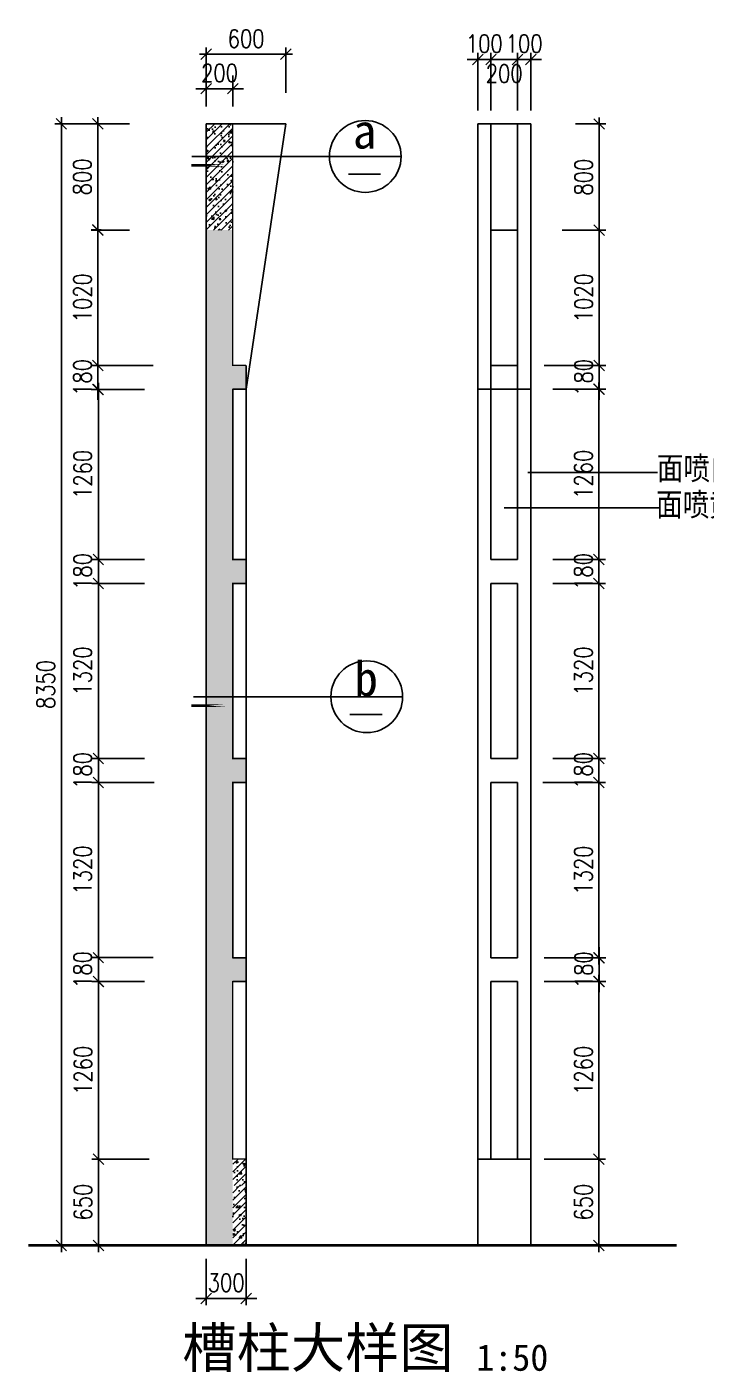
# Model space of a CAD drawing. Extents: x 249174 to 363784, y -3149 to 82603.
# Drawn here: x 323466 to 328588, y 72076 to 82212 of the extents above; entities that cross this region are included whole.
import ezdxf

# ---------------------------------------------------------------- set-up
doc = ezdxf.new("R2010")
doc.units = 0
doc.header["$LTSCALE"] = 1000
doc.header["$MEASUREMENT"] = 0
doc.linetypes.add('DOTE', pattern=[2.42, 2, -0.2, 0.02, -0.2])
doc.layers.get('0').update_dxf_attribs({"linetype": 'CONTINUOUS'})
doc.layers.get('DEFPOINTS').update_dxf_attribs({"color": 6, "linetype": 'CONTINUOUS'})
for name, color, linetype in [('111', 4, 'CONTINUOUS'), ('DIM', 3, 'CONTINUOUS'), ('DOTE', 4, 'DOTE'), ('LAYER7', 8, 'CONTINUOUS'), ('PUB_DIM', 84, 'CONTINUOUS'), ('字样', 2, 'CONTINUOUS')]:
    doc.layers.add(name, color=color, linetype=linetype)
doc.styles.add('DIM_FONT', font='SIMPLEX', dxfattribs={"width": 0.8})
doc.styles.add('HZ', font='txt', dxfattribs={"bigfont": 'hztxt'})
doc.styles.add('HZTXT', font='SIMSUN.TTF')
doc.dimstyles.new('DIMN', dxfattribs={"dimtxt": 300, "dimasz": 1, "dimexe": 250, "dimexo": 300, "dimgap": 150, "dimtad": 1, "dimdec": 0, "dimzin": 0, "dimtxsty": 'DIM_FONT', "dimblk": '_DIMX', "dimblk1": '_DIMX', "dimblk2": '_DIMX', "dimcen": 100, "dimdle": 250, "dimclrd": 3, "dimclre": 3, "dimclrt": 7, "dimazin": 3, "dimtfac": 1, "dimtdec": 0, "dimtix": 1, "dimtmove": 0, "dimatfit": 3, "dimtolj": 1, "dimtzin": 0})
pattern_1 = [(45, (61207.632, 207972.046), (-28.284271, 28.284271), []), (50, (61207.63, 207972.05), (143.452037, -12.550427), [15, -165]), (355, (61207.63, 207972.05), (-27.75027, 150.43843), [12, -132]), (100.4514, (61219.59, 207971), (115.701876, 137.88791), [12.74804, -140.22842]), (46.1842, (61207.63, 208012.05), (213.44821, -33.1038), [22.5, -247.5]), (96.6356, (61225.42, 208009.29), (186.93254, 194.82357), [19.12206, -210.3426]), (351.1842, (61207.63, 208012.05), (186.93239, 194.82372), [18, -198]), (21, (61227.63, 208002.05), (119.38141, -80.52378), [15, -165]), (326, (61227.63, 208002.05), (48.66307, 145.03001), [12, -132]), (71.4514, (61237.58, 207995.34), (168.044526, 64.5061), [12.74804, -140.22842]), (37.5, (61207.63, 207972.046), (2.431971, 66.578771), [0, -130.4, 0, -134, 0, -132.5]), (7.5, (61207.63, 207972.046), (52.613907, 78.882342), [0, -76.4, 0, -127.4, 0, -50.5]), (327.5, (61163.03, 207972.046), (106.764487, -4.510974), [0, -50, 0, -156, 0, -207]), (317.5, (61143.03, 207972.05), (116.637234, 20.020996), [0, -65, 0, -103.6, 0, -147])]
pattern_2 = [(45, (137.606, 185695.49), (-28.2842712, 28.2842712), []), (50, (137.61, 185695.49), (143.452037, -12.550427), [15, -165]), (355, (137.6, 185695.49), (-27.750267, 150.438427), [12, -132]), (100.4514, (149.56, 185694.45), (115.701876, 137.88791), [12.74804, -140.22842]), (46.1842, (137.6, 185735.5), (213.44821, -33.1038), [22.5, -247.5]), (96.6356, (155.4, 185732.73), (186.93254, 194.82357), [19.12206, -210.3426]), (351.1842, (137.6, 185735.5), (186.93239, 194.82372), [18, -198]), (21, (157.61, 185725.49), (119.38141, -80.52378), [15, -165]), (326, (157.6, 185725.49), (48.663066, 145.03001), [12, -132]), (71.4514, (167.55, 185718.78), (168.044526, 64.5061), [12.74804, -140.22842]), (37.5, (137.606, 185695.49), (2.431971, 66.578771), [0, -130.4, 0, -134, 0, -132.5]), (7.5, (137.606, 185695.49), (52.613907, 78.882342), [0, -76.4, 0, -127.4, 0, -50.5]), (327.5, (93.006, 185695.49), (106.764487, -4.510974), [0, -50, 0, -156, 0, -207]), (317.5, (73.01, 185695.49), (116.637234, 20.020996), [0, -65, 0, -103.6, 0, -147])]

# ---------------------------------------------------------------- blocks, each defined once
blk = doc.blocks.new('_OBLIQUE')
at = {"color": 0, "linetype": 'BYBLOCK'}
blk.add_line((-0.5, -0.5), (0.5, 0.5), dxfattribs=at)
blk = doc.blocks.new('*D37')
at = {"color": 3, "linetype": 'BYBLOCK'}
for p, q in [((265758, -126391), (265758, -125955)), ((265958, -126391), (265958, -125955)), ((265708, -126005), (266008, -126005))]:
    blk.add_line(p, q, dxfattribs=at)
at = {"layer": 'DEFPOINTS', "color": 0, "linetype": 'BYBLOCK'}
for p in [(265958, -126005), (265758, -126491), (265958, -126491)]:
    blk.add_point(p, dxfattribs=at)
at = {"color": 3, "linetype": 'BYBLOCK', "xscale": 80, "yscale": 80, "zscale": 80, "rotation": 180}
blk.add_blockref('_OBLIQUE', (265758, -126005), dxfattribs=at)
at = {"color": 3, "linetype": 'BYBLOCK', "xscale": 80, "yscale": 80, "zscale": 80}
blk.add_blockref('_OBLIQUE', (265958, -126005), dxfattribs=at)
at = {"color": 7, "linetype": 'BYBLOCK', "insert": (265858, -126112), "char_height": 135, "attachment_point": 5, "style": 'DIM_FONT'}
blk.add_mtext('\\A1;200', dxfattribs=at)
blk = doc.blocks.new('_DIMX')
blk.add_line((-150, 0), (150, 0))
at = {"const_width": 50}
blk.add_lwpolyline([(-70, -70), (70, 70)], dxfattribs=at)
blk = doc.blocks.new('*D201')
at = {"color": 3, "linetype": 'BYBLOCK'}
for p, q in [((323867, -110547), (323867, -109127)), ((324288, -109177), (323817, -109177)), ((324281, -110497), (323817, -110497))]:
    blk.add_line(p, q, dxfattribs=at)
at = {"layer": 'DEFPOINTS', "color": 0, "linetype": 'BYBLOCK'}
for p in [(323867, -109177), (324388, -109177), (324381, -110497)]:
    blk.add_point(p, dxfattribs=at)
at = {"color": 3, "linetype": 'BYBLOCK', "xscale": 80, "yscale": 80, "zscale": 80}
for p, rotation in [((323867, -109177), 90), ((323867, -110497), 270)]:
    blk.add_blockref('_OBLIQUE', p, dxfattribs=dict(at, rotation=rotation))
at = {"color": 7, "linetype": 'BYBLOCK', "insert": (323749, -109837), "char_height": 135, "attachment_point": 5, "rotation": 90, "style": 'DIM_FONT'}
blk.add_mtext('\\A1;1320', dxfattribs=at)
blk = doc.blocks.new('*D195')
at = {"color": 3, "linetype": 'BYBLOCK'}
for p, q in [((323588, -104164), (323588, -112715)), ((324101, -104214), (323538, -104214)), ((323605, -112665), (323538, -112665))]:
    blk.add_line(p, q, dxfattribs=at)
at = {"layer": 'DEFPOINTS', "color": 0, "linetype": 'BYBLOCK'}
for p in [(324201, -104214), (323588, -112665), (323705, -112665)]:
    blk.add_point(p, dxfattribs=at)
at = {"color": 3, "linetype": 'BYBLOCK', "xscale": 80, "yscale": 80, "zscale": 80}
for p, rotation in [((323588, -104214), 90), ((323588, -112665), 270)]:
    blk.add_blockref('_OBLIQUE', p, dxfattribs=dict(at, rotation=rotation))
at = {"color": 7, "linetype": 'BYBLOCK', "insert": (323471, -108439), "char_height": 135, "attachment_point": 5, "rotation": 90, "style": 'DIM_FONT'}
blk.add_mtext('\\A1;8350', dxfattribs=at)
blk = doc.blocks.new('*D204')
at = {"color": 3, "linetype": 'BYBLOCK'}
for p, q in [((323867, -108997), (323867, -108917)), ((324214, -108997), (323817, -108997)), ((323867, -108997), (323867, -109177)), ((324214, -109177), (323817, -109177)), ((323867, -109177), (323867, -109257))]:
    blk.add_line(p, q, dxfattribs=at)
at = {"layer": 'DEFPOINTS', "color": 0, "linetype": 'BYBLOCK'}
for p in [(324314, -108997), (323867, -109177), (324314, -109177)]:
    blk.add_point(p, dxfattribs=at)
at = {"color": 3, "linetype": 'BYBLOCK', "xscale": 80, "yscale": 80, "zscale": 80}
for p, rotation in [((323867, -108997), 270), ((323867, -109177), 90)]:
    blk.add_blockref('_OBLIQUE', p, dxfattribs=dict(at, rotation=rotation))
at = {"color": 7, "linetype": 'BYBLOCK', "insert": (323749, -109087), "char_height": 135, "attachment_point": 5, "rotation": 90, "style": 'DIM_FONT'}
blk.add_mtext('\\A1;180', dxfattribs=at)
blk = doc.blocks.new('*D38')
at = {"color": 3, "linetype": 'BYBLOCK'}
for p, q in [((323869, -112715), (323869, -111965)), ((324250, -112015), (323819, -112015)), ((324250, -112665), (323819, -112665))]:
    blk.add_line(p, q, dxfattribs=at)
at = {"layer": 'DEFPOINTS', "color": 0, "linetype": 'BYBLOCK'}
for p in [(323869, -112015), (324350, -112015), (324350, -112665)]:
    blk.add_point(p, dxfattribs=at)
at = {"color": 3, "linetype": 'BYBLOCK', "xscale": 80, "yscale": 80, "zscale": 80}
for p, rotation in [((323869, -112015), 90), ((323869, -112665), 270)]:
    blk.add_blockref('_OBLIQUE', p, dxfattribs=dict(at, rotation=rotation))
at = {"color": 7, "linetype": 'BYBLOCK', "insert": (323751, -112340), "char_height": 135, "attachment_point": 5, "rotation": 90, "style": 'DIM_FONT'}
blk.add_mtext('\\A1;650', dxfattribs=at)
blk = doc.blocks.new('*D34')
at = {"color": 3, "linetype": 'BYBLOCK'}
for p, q in [((263611, -135042), (263611, -135391)), ((263911, -135042), (263911, -135391)), ((263611, -135341), (263531, -135341)), ((263911, -135341), (263611, -135341)), ((263911, -135341), (263991, -135341))]:
    blk.add_line(p, q, dxfattribs=at)
at = {"layer": 'DEFPOINTS', "color": 0, "linetype": 'BYBLOCK'}
for p in [(263611, -134942), (263911, -134942), (263611, -135341)]:
    blk.add_point(p, dxfattribs=at)
at = {"color": 3, "linetype": 'BYBLOCK', "xscale": 80, "yscale": 80, "zscale": 80}
blk.add_blockref('_OBLIQUE', (263611, -135341), dxfattribs=at)
at = {"color": 3, "linetype": 'BYBLOCK', "xscale": 80, "yscale": 80, "zscale": 80, "rotation": 180}
blk.add_blockref('_OBLIQUE', (263911, -135341), dxfattribs=at)
at = {"color": 7, "linetype": 'BYBLOCK', "insert": (263761, -135223), "char_height": 135, "attachment_point": 5, "style": 'DIM_FONT'}
blk.add_mtext('\\A1;300', dxfattribs=at)
blk = doc.blocks.new('*D205')
at = {"color": 3, "linetype": 'BYBLOCK'}
for p, q in [((324214, -110677), (323819, -110677)), ((323869, -112065), (323869, -110627)), ((324250, -112015), (323819, -112015))]:
    blk.add_line(p, q, dxfattribs=at)
at = {"layer": 'DEFPOINTS', "color": 0, "linetype": 'BYBLOCK'}
for p in [(323869, -110677), (324314, -110677), (324350, -112015)]:
    blk.add_point(p, dxfattribs=at)
at = {"color": 3, "linetype": 'BYBLOCK', "xscale": 80, "yscale": 80, "zscale": 80}
for p, rotation in [((323869, -110677), 90), ((323869, -112015), 270)]:
    blk.add_blockref('_OBLIQUE', p, dxfattribs=dict(at, rotation=rotation))
at = {"color": 7, "linetype": 'BYBLOCK', "insert": (323751, -111346), "char_height": 135, "attachment_point": 5, "rotation": 90, "style": 'DIM_FONT'}
blk.add_mtext('\\A1;1260', dxfattribs=at)
blk = doc.blocks.new('*D196')
at = {"color": 3, "linetype": 'BYBLOCK'}
for p, q in [((323863, -104164), (323863, -105064)), ((324101, -104214), (323813, -104214)), ((323887, -105014), (323813, -105014))]:
    blk.add_line(p, q, dxfattribs=at)
at = {"layer": 'DEFPOINTS', "color": 0, "linetype": 'BYBLOCK'}
for p in [(324201, -104214), (323863, -105014), (323987, -105014)]:
    blk.add_point(p, dxfattribs=at)
at = {"color": 3, "linetype": 'BYBLOCK', "xscale": 80, "yscale": 80, "zscale": 80}
for p, rotation in [((323863, -104214), 90), ((323863, -105014), 270)]:
    blk.add_blockref('_OBLIQUE', p, dxfattribs=dict(at, rotation=rotation))
at = {"color": 7, "linetype": 'BYBLOCK', "insert": (323746, -104614), "char_height": 135, "attachment_point": 5, "rotation": 90, "style": 'DIM_FONT'}
blk.add_mtext('\\A1;800', dxfattribs=at)
blk = doc.blocks.new('*D203')
at = {"color": 3, "linetype": 'BYBLOCK'}
for p, q in [((323867, -108997), (323867, -108917)), ((324214, -108997), (323817, -108997)), ((323867, -108997), (323867, -109177)), ((324214, -109177), (323817, -109177)), ((323867, -109177), (323867, -109257))]:
    blk.add_line(p, q, dxfattribs=at)
at = {"layer": 'DEFPOINTS', "color": 0, "linetype": 'BYBLOCK'}
for p in [(324314, -108997), (323867, -109177), (324314, -109177)]:
    blk.add_point(p, dxfattribs=at)
at = {"color": 3, "linetype": 'BYBLOCK', "xscale": 80, "yscale": 80, "zscale": 80}
for p, rotation in [((323867, -108997), 270), ((323867, -109177), 90)]:
    blk.add_blockref('_OBLIQUE', p, dxfattribs=dict(at, rotation=rotation))
at = {"color": 7, "linetype": 'BYBLOCK', "insert": (323749, -109087), "char_height": 135, "attachment_point": 5, "rotation": 90, "style": 'DIM_FONT'}
blk.add_mtext('\\A1;180', dxfattribs=at)
blk = doc.blocks.new('*D202')
at = {"color": 3, "linetype": 'BYBLOCK'}
for p, q in [((323867, -109047), (323867, -107627)), ((324214, -107677), (323817, -107677)), ((324214, -108997), (323817, -108997))]:
    blk.add_line(p, q, dxfattribs=at)
at = {"layer": 'DEFPOINTS', "color": 0, "linetype": 'BYBLOCK'}
for p in [(323867, -107677), (324314, -107677), (324314, -108997)]:
    blk.add_point(p, dxfattribs=at)
at = {"color": 3, "linetype": 'BYBLOCK', "xscale": 80, "yscale": 80, "zscale": 80}
for p, rotation in [((323867, -107677), 90), ((323867, -108997), 270)]:
    blk.add_blockref('_OBLIQUE', p, dxfattribs=dict(at, rotation=rotation))
at = {"color": 7, "linetype": 'BYBLOCK', "insert": (323749, -108337), "char_height": 135, "attachment_point": 5, "rotation": 90, "style": 'DIM_FONT'}
blk.add_mtext('\\A1;1320', dxfattribs=at)
blk = doc.blocks.new('*D200')
at = {"color": 3, "linetype": 'BYBLOCK'}
for p, q in [((323867, -107497), (323867, -107417)), ((324214, -107497), (323817, -107497)), ((323867, -107497), (323867, -107677)), ((324214, -107677), (323817, -107677)), ((323867, -107677), (323867, -107757))]:
    blk.add_line(p, q, dxfattribs=at)
at = {"layer": 'DEFPOINTS', "color": 0, "linetype": 'BYBLOCK'}
for p in [(324314, -107497), (323867, -107677), (324314, -107677)]:
    blk.add_point(p, dxfattribs=at)
at = {"color": 3, "linetype": 'BYBLOCK', "xscale": 80, "yscale": 80, "zscale": 80}
for p, rotation in [((323867, -107497), 270), ((323867, -107677), 90)]:
    blk.add_blockref('_OBLIQUE', p, dxfattribs=dict(at, rotation=rotation))
at = {"color": 7, "linetype": 'BYBLOCK', "insert": (323749, -107587), "char_height": 135, "attachment_point": 5, "rotation": 90, "style": 'DIM_FONT'}
blk.add_mtext('\\A1;180', dxfattribs=at)
blk = doc.blocks.new('*D199')
at = {"color": 3, "linetype": 'BYBLOCK'}
for p, q in [((324214, -106215), (323817, -106215)), ((323867, -106165), (323867, -107547)), ((324214, -107497), (323817, -107497))]:
    blk.add_line(p, q, dxfattribs=at)
at = {"layer": 'DEFPOINTS', "color": 0, "linetype": 'BYBLOCK'}
for p in [(324314, -106215), (323867, -107497), (324314, -107497)]:
    blk.add_point(p, dxfattribs=at)
at = {"color": 3, "linetype": 'BYBLOCK', "xscale": 80, "yscale": 80, "zscale": 80}
for p, rotation in [((323867, -106215), 90), ((323867, -107497), 270)]:
    blk.add_blockref('_OBLIQUE', p, dxfattribs=dict(at, rotation=rotation))
at = {"color": 7, "linetype": 'BYBLOCK', "insert": (323749, -106856), "char_height": 135, "attachment_point": 5, "rotation": 90, "style": 'DIM_FONT'}
blk.add_mtext('\\A1;1260', dxfattribs=at)
blk = doc.blocks.new('*D198')
at = {"color": 3, "linetype": 'BYBLOCK'}
for p, q in [((323864, -106035), (323864, -105955)), ((324214, -106035), (323814, -106035)), ((323864, -106035), (323864, -106215)), ((324214, -106215), (323814, -106215)), ((323864, -106215), (323864, -106295))]:
    blk.add_line(p, q, dxfattribs=at)
at = {"layer": 'DEFPOINTS', "color": 0, "linetype": 'BYBLOCK'}
for p in [(324314, -106035), (323864, -106215), (324314, -106215)]:
    blk.add_point(p, dxfattribs=at)
at = {"color": 3, "linetype": 'BYBLOCK', "xscale": 80, "yscale": 80, "zscale": 80}
for p, rotation in [((323864, -106035), 270), ((323864, -106215), 90)]:
    blk.add_blockref('_OBLIQUE', p, dxfattribs=dict(at, rotation=rotation))
at = {"color": 7, "linetype": 'BYBLOCK', "insert": (323747, -106125), "char_height": 135, "attachment_point": 5, "rotation": 90, "style": 'DIM_FONT'}
blk.add_mtext('\\A1;180', dxfattribs=at)
blk = doc.blocks.new('*D197')
at = {"color": 3, "linetype": 'BYBLOCK'}
for p, q in [((323864, -104965), (323864, -106085)), ((324101, -105015), (323814, -105015)), ((324281, -106035), (323814, -106035))]:
    blk.add_line(p, q, dxfattribs=at)
at = {"layer": 'DEFPOINTS', "color": 0, "linetype": 'BYBLOCK'}
for p in [(324201, -105015), (323864, -106035), (324381, -106035)]:
    blk.add_point(p, dxfattribs=at)
at = {"color": 3, "linetype": 'BYBLOCK', "xscale": 80, "yscale": 80, "zscale": 80}
for p, rotation in [((323864, -105015), 90), ((323864, -106035), 270)]:
    blk.add_blockref('_OBLIQUE', p, dxfattribs=dict(at, rotation=rotation))
at = {"color": 7, "linetype": 'BYBLOCK', "insert": (323747, -105525), "char_height": 135, "attachment_point": 5, "rotation": 90, "style": 'DIM_FONT'}
blk.add_mtext('\\A1;1020', dxfattribs=at)
blk = doc.blocks.new('*D33')
at = {"color": 3, "linetype": 'BYBLOCK'}
for p, q in [((263611, -126391), (263611, -126050)), ((264211, -126391), (264211, -126050)), ((263561, -126100), (264261, -126100))]:
    blk.add_line(p, q, dxfattribs=at)
at = {"layer": 'DEFPOINTS', "color": 0, "linetype": 'BYBLOCK'}
for p in [(264211, -126100), (263611, -126491), (264211, -126491)]:
    blk.add_point(p, dxfattribs=at)
at = {"color": 3, "linetype": 'BYBLOCK', "xscale": 80, "yscale": 80, "zscale": 80, "rotation": 180}
blk.add_blockref('_OBLIQUE', (263611, -126100), dxfattribs=at)
at = {"color": 3, "linetype": 'BYBLOCK', "xscale": 80, "yscale": 80, "zscale": 80}
blk.add_blockref('_OBLIQUE', (264211, -126100), dxfattribs=at)
at = {"color": 7, "linetype": 'BYBLOCK', "insert": (263911, -125983), "char_height": 135, "attachment_point": 5, "style": 'DIM_FONT'}
blk.add_mtext('\\A1;600', dxfattribs=at)
blk = doc.blocks.new('*D35')
at = {"color": 3, "linetype": 'BYBLOCK'}
for p, q in [((265658, -126391), (265658, -125955)), ((265758, -126391), (265758, -125955)), ((265658, -126005), (265578, -126005)), ((265658, -126005), (265758, -126005)), ((265758, -126005), (265838, -126005))]:
    blk.add_line(p, q, dxfattribs=at)
at = {"layer": 'DEFPOINTS', "color": 0, "linetype": 'BYBLOCK'}
for p in [(265758, -126005), (265658, -126491), (265758, -126491)]:
    blk.add_point(p, dxfattribs=at)
at = {"color": 3, "linetype": 'BYBLOCK', "xscale": 80, "yscale": 80, "zscale": 80}
blk.add_blockref('_OBLIQUE', (265658, -126005), dxfattribs=at)
at = {"color": 3, "linetype": 'BYBLOCK', "xscale": 80, "yscale": 80, "zscale": 80, "rotation": 180}
blk.add_blockref('_OBLIQUE', (265758, -126005), dxfattribs=at)
at = {"color": 7, "linetype": 'BYBLOCK', "insert": (265708, -125887), "char_height": 135, "attachment_point": 5, "style": 'DIM_FONT'}
blk.add_mtext('\\A1;100', dxfattribs=at)
blk = doc.blocks.new('*D40')
at = {"color": 3, "linetype": 'BYBLOCK'}
for p, q in [((263611, -127191), (263611, -126956)), ((263811, -127191), (263811, -126956)), ((263611, -127056), (263531, -127056)), ((263611, -127056), (263811, -127056)), ((263811, -127056), (263891, -127056))]:
    blk.add_line(p, q, dxfattribs=at)
at = {"layer": 'DEFPOINTS', "color": 0, "linetype": 'BYBLOCK'}
for p in [(263811, -127056), (263611, -127291), (263811, -127291)]:
    blk.add_point(p, dxfattribs=at)
at = {"color": 3, "linetype": 'BYBLOCK', "xscale": 80, "yscale": 80, "zscale": 80}
blk.add_blockref('_OBLIQUE', (263611, -127056), dxfattribs=at)
at = {"color": 3, "linetype": 'BYBLOCK', "xscale": 80, "yscale": 80, "zscale": 80, "rotation": 180}
blk.add_blockref('_OBLIQUE', (263811, -127056), dxfattribs=at)
at = {"color": 7, "linetype": 'BYBLOCK', "insert": (263711, -126938), "char_height": 135, "attachment_point": 5, "style": 'DIM_FONT'}
blk.add_mtext('\\A1;200', dxfattribs=at)
blk = doc.blocks.new('*D48')
at = {"color": 3, "linetype": 'BYBLOCK'}
for p, q in [((266150, -131454), (266622, -131454)), ((266572, -132824), (266572, -131404)), ((266158, -132774), (266622, -132774))]:
    blk.add_line(p, q, dxfattribs=at)
at = {"layer": 'DEFPOINTS', "color": 0, "linetype": 'BYBLOCK'}
for p in [(266050, -131454), (266572, -131454), (266058, -132774)]:
    blk.add_point(p, dxfattribs=at)
at = {"color": 3, "linetype": 'BYBLOCK', "xscale": 80, "yscale": 80, "zscale": 80}
for p, rotation in [((266572, -131454), 90), ((266572, -132774), 270)]:
    blk.add_blockref('_OBLIQUE', p, dxfattribs=dict(at, rotation=rotation))
at = {"color": 7, "linetype": 'BYBLOCK', "insert": (266455, -132114), "char_height": 135, "attachment_point": 5, "rotation": 90, "style": 'DIM_FONT'}
blk.add_mtext('\\A1;1320', dxfattribs=at)
blk = doc.blocks.new('*D47')
at = {"color": 3, "linetype": 'BYBLOCK'}
for p, q in [((266158, -132774), (266624, -132774)), ((266574, -132774), (266574, -132694)), ((266574, -132954), (266574, -132774)), ((266158, -132954), (266624, -132954)), ((266574, -132954), (266574, -133034))]:
    blk.add_line(p, q, dxfattribs=at)
at = {"layer": 'DEFPOINTS', "color": 0, "linetype": 'BYBLOCK'}
for p in [(266058, -132774), (266574, -132774), (266058, -132954)]:
    blk.add_point(p, dxfattribs=at)
at = {"color": 3, "linetype": 'BYBLOCK', "xscale": 80, "yscale": 80, "zscale": 80}
for p, rotation in [((266574, -132774), 270), ((266574, -132954), 90)]:
    blk.add_blockref('_OBLIQUE', p, dxfattribs=dict(at, rotation=rotation))
at = {"color": 7, "linetype": 'BYBLOCK', "insert": (266457, -132864), "char_height": 135, "attachment_point": 5, "rotation": 90, "style": 'DIM_FONT'}
blk.add_mtext('\\A1;180', dxfattribs=at)
blk = doc.blocks.new('*D45')
at = {"color": 3, "linetype": 'BYBLOCK'}
for p, q in [((327642, -112715), (327642, -111965)), ((327228, -112015), (327692, -112015)), ((327228, -112665), (327692, -112665))]:
    blk.add_line(p, q, dxfattribs=at)
at = {"layer": 'DEFPOINTS', "color": 0, "linetype": 'BYBLOCK'}
for p in [(327128, -112015), (327642, -112015), (327128, -112665)]:
    blk.add_point(p, dxfattribs=at)
at = {"color": 3, "linetype": 'BYBLOCK', "xscale": 80, "yscale": 80, "zscale": 80}
for p, rotation in [((327642, -112015), 90), ((327642, -112665), 270)]:
    blk.add_blockref('_OBLIQUE', p, dxfattribs=dict(at, rotation=rotation))
at = {"color": 7, "linetype": 'BYBLOCK', "insert": (327525, -112340), "char_height": 135, "attachment_point": 5, "rotation": 90, "style": 'DIM_FONT'}
blk.add_mtext('\\A1;650', dxfattribs=at)
blk = doc.blocks.new('*D46')
at = {"color": 3, "linetype": 'BYBLOCK'}
for p, q in [((327228, -110677), (327692, -110677)), ((327642, -112065), (327642, -110627)), ((327228, -112015), (327692, -112015))]:
    blk.add_line(p, q, dxfattribs=at)
at = {"layer": 'DEFPOINTS', "color": 0, "linetype": 'BYBLOCK'}
for p in [(327128, -110677), (327642, -110677), (327128, -112015)]:
    blk.add_point(p, dxfattribs=at)
at = {"color": 3, "linetype": 'BYBLOCK', "xscale": 80, "yscale": 80, "zscale": 80}
for p, rotation in [((327642, -110677), 90), ((327642, -112015), 270)]:
    blk.add_blockref('_OBLIQUE', p, dxfattribs=dict(at, rotation=rotation))
at = {"color": 7, "linetype": 'BYBLOCK', "insert": (327525, -111346), "char_height": 135, "attachment_point": 5, "rotation": 90, "style": 'DIM_FONT'}
blk.add_mtext('\\A1;1260', dxfattribs=at)
blk = doc.blocks.new('*D36')
at = {"color": 3, "linetype": 'BYBLOCK'}
for p, q in [((265958, -126391), (265958, -125955)), ((266058, -126391), (266058, -125955)), ((265958, -126005), (265878, -126005)), ((265958, -126005), (266058, -126005)), ((266058, -126005), (266138, -126005))]:
    blk.add_line(p, q, dxfattribs=at)
at = {"layer": 'DEFPOINTS', "color": 0, "linetype": 'BYBLOCK'}
for p in [(266058, -126005), (265958, -126491), (266058, -126491)]:
    blk.add_point(p, dxfattribs=at)
at = {"color": 3, "linetype": 'BYBLOCK', "xscale": 80, "yscale": 80, "zscale": 80}
blk.add_blockref('_OBLIQUE', (265958, -126005), dxfattribs=at)
at = {"color": 3, "linetype": 'BYBLOCK', "xscale": 80, "yscale": 80, "zscale": 80, "rotation": 180}
blk.add_blockref('_OBLIQUE', (266058, -126005), dxfattribs=at)
at = {"color": 7, "linetype": 'BYBLOCK', "insert": (266008, -125887), "char_height": 135, "attachment_point": 5, "style": 'DIM_FONT'}
blk.add_mtext('\\A1;100', dxfattribs=at)
blk = doc.blocks.new('*D42')
at = {"color": 3, "linetype": 'BYBLOCK'}
for p, q in [((266224, -128311), (266625, -128311)), ((266575, -128311), (266575, -128231)), ((266575, -128311), (266575, -128491)), ((266224, -128491), (266625, -128491)), ((266575, -128491), (266575, -128571))]:
    blk.add_line(p, q, dxfattribs=at)
at = {"layer": 'DEFPOINTS', "color": 0, "linetype": 'BYBLOCK'}
for p in [(266124, -128311), (266124, -128491), (266575, -128491)]:
    blk.add_point(p, dxfattribs=at)
at = {"color": 3, "linetype": 'BYBLOCK', "xscale": 80, "yscale": 80, "zscale": 80}
for p, rotation in [((266575, -128311), 270), ((266575, -128491), 90)]:
    blk.add_blockref('_OBLIQUE', p, dxfattribs=dict(at, rotation=rotation))
at = {"color": 7, "linetype": 'BYBLOCK', "insert": (266457, -128401), "char_height": 135, "attachment_point": 5, "rotation": 90, "style": 'DIM_FONT'}
blk.add_mtext('\\A1;180', dxfattribs=at)
blk = doc.blocks.new('*D43')
at = {"color": 3, "linetype": 'BYBLOCK'}
for p, q in [((266224, -128491), (266622, -128491)), ((266572, -128441), (266572, -129824)), ((266224, -129774), (266622, -129774))]:
    blk.add_line(p, q, dxfattribs=at)
at = {"layer": 'DEFPOINTS', "color": 0, "linetype": 'BYBLOCK'}
for p in [(266124, -128491), (266124, -129774), (266572, -129774)]:
    blk.add_point(p, dxfattribs=at)
at = {"color": 3, "linetype": 'BYBLOCK', "xscale": 80, "yscale": 80, "zscale": 80}
for p, rotation in [((266572, -128491), 90), ((266572, -129774), 270)]:
    blk.add_blockref('_OBLIQUE', p, dxfattribs=dict(at, rotation=rotation))
at = {"color": 7, "linetype": 'BYBLOCK', "insert": (266455, -129132), "char_height": 135, "attachment_point": 5, "rotation": 90, "style": 'DIM_FONT'}
blk.add_mtext('\\A1;1260', dxfattribs=at)
blk = doc.blocks.new('*D44')
at = {"color": 3, "linetype": 'BYBLOCK'}
for p, q in [((266572, -129774), (266572, -129694)), ((266224, -129774), (266622, -129774)), ((266572, -129774), (266572, -129954)), ((266224, -129954), (266622, -129954)), ((266572, -129954), (266572, -130034))]:
    blk.add_line(p, q, dxfattribs=at)
at = {"layer": 'DEFPOINTS', "color": 0, "linetype": 'BYBLOCK'}
for p in [(266124, -129774), (266124, -129954), (266572, -129954)]:
    blk.add_point(p, dxfattribs=at)
at = {"color": 3, "linetype": 'BYBLOCK', "xscale": 80, "yscale": 80, "zscale": 80}
for p, rotation in [((266572, -129774), 270), ((266572, -129954), 90)]:
    blk.add_blockref('_OBLIQUE', p, dxfattribs=dict(at, rotation=rotation))
at = {"color": 7, "linetype": 'BYBLOCK', "insert": (266455, -129864), "char_height": 135, "attachment_point": 5, "rotation": 90, "style": 'DIM_FONT'}
blk.add_mtext('\\A1;180', dxfattribs=at)
blk = doc.blocks.new('*D49')
at = {"color": 3, "linetype": 'BYBLOCK'}
for p, q in [((266572, -131324), (266572, -129904)), ((266224, -129954), (266622, -129954)), ((266224, -131274), (266622, -131274))]:
    blk.add_line(p, q, dxfattribs=at)
at = {"layer": 'DEFPOINTS', "color": 0, "linetype": 'BYBLOCK'}
for p in [(266124, -129954), (266572, -129954), (266124, -131274)]:
    blk.add_point(p, dxfattribs=at)
at = {"color": 3, "linetype": 'BYBLOCK', "xscale": 80, "yscale": 80, "zscale": 80}
for p, rotation in [((266572, -129954), 90), ((266572, -131274), 270)]:
    blk.add_blockref('_OBLIQUE', p, dxfattribs=dict(at, rotation=rotation))
at = {"color": 7, "linetype": 'BYBLOCK', "insert": (266455, -130614), "char_height": 135, "attachment_point": 5, "rotation": 90, "style": 'DIM_FONT'}
blk.add_mtext('\\A1;1320', dxfattribs=at)
blk = doc.blocks.new('*D50')
at = {"color": 3, "linetype": 'BYBLOCK'}
for p, q in [((266572, -131274), (266572, -131194)), ((266224, -131274), (266622, -131274)), ((266572, -131274), (266572, -131454)), ((266224, -131454), (266622, -131454)), ((266572, -131454), (266572, -131534))]:
    blk.add_line(p, q, dxfattribs=at)
at = {"layer": 'DEFPOINTS', "color": 0, "linetype": 'BYBLOCK'}
for p in [(266124, -131274), (266124, -131454), (266572, -131454)]:
    blk.add_point(p, dxfattribs=at)
at = {"color": 3, "linetype": 'BYBLOCK', "xscale": 80, "yscale": 80, "zscale": 80}
for p, rotation in [((266572, -131274), 270), ((266572, -131454), 90)]:
    blk.add_blockref('_OBLIQUE', p, dxfattribs=dict(at, rotation=rotation))
at = {"color": 7, "linetype": 'BYBLOCK', "insert": (266455, -131364), "char_height": 135, "attachment_point": 5, "rotation": 90, "style": 'DIM_FONT'}
blk.add_mtext('\\A1;180', dxfattribs=at)
blk = doc.blocks.new('*D41')
at = {"color": 3, "linetype": 'BYBLOCK'}
for p, q in [((327645, -104965), (327645, -106085)), ((327408, -105015), (327695, -105015)), ((327228, -106035), (327695, -106035))]:
    blk.add_line(p, q, dxfattribs=at)
at = {"layer": 'DEFPOINTS', "color": 0, "linetype": 'BYBLOCK'}
for p in [(327308, -105015), (327128, -106035), (327645, -106035)]:
    blk.add_point(p, dxfattribs=at)
at = {"color": 3, "linetype": 'BYBLOCK', "xscale": 80, "yscale": 80, "zscale": 80}
for p, rotation in [((327645, -105015), 90), ((327645, -106035), 270)]:
    blk.add_blockref('_OBLIQUE', p, dxfattribs=dict(at, rotation=rotation))
at = {"color": 7, "linetype": 'BYBLOCK', "insert": (327527, -105525), "char_height": 135, "attachment_point": 5, "rotation": 90, "style": 'DIM_FONT'}
blk.add_mtext('\\A1;1020', dxfattribs=at)
blk = doc.blocks.new('*D51')
at = {"color": 3, "linetype": 'BYBLOCK'}
for p, q in [((266395, -126492), (266625, -126492)), ((266575, -126442), (266575, -127342)), ((266295, -127292), (266625, -127292))]:
    blk.add_line(p, q, dxfattribs=at)
at = {"layer": 'DEFPOINTS', "color": 0, "linetype": 'BYBLOCK'}
for p in [(266295, -126492), (266195, -127292), (266575, -127292)]:
    blk.add_point(p, dxfattribs=at)
at = {"color": 3, "linetype": 'BYBLOCK', "xscale": 80, "yscale": 80, "zscale": 80}
for p, rotation in [((266575, -126492), 90), ((266575, -127292), 270)]:
    blk.add_blockref('_OBLIQUE', p, dxfattribs=dict(at, rotation=rotation))
at = {"color": 7, "linetype": 'BYBLOCK', "insert": (266457, -126892), "char_height": 135, "attachment_point": 5, "rotation": 90, "style": 'DIM_FONT'}
blk.add_mtext('\\A1;800', dxfattribs=at)

msp = doc.modelspace()

# ---------------------------------------------------------------- hatches: boundary and pattern name
at = {"layer": 'LAYER7', "linetype": 'BYBLOCK'}
h = msp.add_hatch(dxfattribs=at)
h.set_pattern_fill('AN31C', color=256, scale=200, style=0)
h.set_pattern_definition(pattern_2)
h.paths.add_polyline_path([(325018.7, 81235.4), (324818.7, 81235.4), (324818.7, 80680.8), (325018.7, 80680.8)])
h.paths.add_polyline_path([(325018.7, 81235.4), (325018.7, 81480.8), (324818.7, 81480.8), (324818.7, 81235.4)])
h = msp.add_hatch(dxfattribs=at)
h.set_pattern_fill('AN31C', color=256, scale=200, style=0)
h.set_pattern_definition(pattern_1)
h.paths.add_polyline_path([(324818.7, 73030.4), (325018.7, 73030.4), (325018.7, 75018.3), (325118.7, 75018.3), (325118.7, 75198.3), (325018.7, 75198.3), (325018.7, 76518.3), (325118.7, 76518.3), (325118.7, 76698.3), (325018.7, 76698.3), (325018.7, 78018.3), (325118.7, 78018.3), (325118.7, 78198.3), (325018.7, 78198.3), (325018.7, 79480.8), (325118.7, 79480.8), (325118.7, 79660.8), (325018.7, 79660.8), (325018.7, 80680.8), (324818.7, 80680.8)])
h = msp.add_hatch(dxfattribs=at)
h.set_pattern_fill('AN31C', color=256, scale=200, style=0)
h.set_pattern_definition(pattern_2)
h.paths.add_polyline_path([(325118.7, 73680.4), (325018.7, 73680.6), (325018.7, 73480.4), (325118.7, 73480.4)])
h = msp.add_hatch(dxfattribs=at)
h.set_pattern_fill('AN31C', color=256, scale=200, style=0)
h.set_pattern_definition(pattern_1)
h.paths.add_polyline_path([(325118.7, 73480.4), (325018.7, 73480.4), (325018.7, 73030.4), (325118.7, 73030.4)])

# ---------------------------------------------------------------- linework, layer by layer
at = {"layer": '111', "linetype": 'BYBLOCK'}
for p, q in [((324818.7, 81480.8), (325418.7, 81480.8)), ((326865.3, 81480.8), (327265.3, 81480.8)), ((326965.3, 80680.8), (327165.3, 80680.8)), ((326965.3, 79660.8), (327165.3, 79660.8)), ((325118.7, 79480.8), (325018.7, 79480.8)), ((327265.3, 79480.8), (326865.3, 79480.8)), ((325018.7, 78198.3), (325118.7, 78198.3)), ((326965.3, 78198.3), (327165.3, 78198.3)), ((325018.7, 78018.3), (325118.7, 78018.3)), ((326965.3, 78018.3), (327165.3, 78018.3)), ((325018.7, 76698.3), (325118.7, 76698.3)), ((326965.3, 76698.3), (327165.3, 76698.3)), ((325018.7, 76518.3), (325118.7, 76518.3)), ((326965.3, 76518.3), (327165.3, 76518.3)), ((325018.7, 75198.3), (325118.7, 75198.3)), ((326965.3, 75198.3), (327165.3, 75198.3)), ((325018.7, 75018.3), (325118.7, 75018.3)), ((326965.3, 75018.3), (327165.3, 75018.3))]:
    msp.add_line(p, q, dxfattribs=at)
at = {"layer": '111', "linetype": 'BYBLOCK', "const_width": 20}
msp.add_lwpolyline([(323475.6, 73030.4), (328367, 73030.4)], dxfattribs=at)
at = {"layer": 'DIM', "linetype": 'BYBLOCK'}
for p, q in [((326288, 81235.4), (324710, 81235.4)), ((325890.4, 81101.5), (326132.5, 81101.5)), ((326299.5, 77164.4), (324721.4, 77164.4)), ((325901.8, 77030.5), (326143.9, 77030.5))]:
    msp.add_line(p, q, dxfattribs=at)
at = {"layer": 'DIM', "linetype": 'BYBLOCK', "const_width": 10}
for points in [[(324818.7, 73030.4), (324818.7, 81480.8)], [(324818.7, 81480.8), (325018.7, 81480.8), (325018.7, 79660.8), (325118.7, 79660.8)], [(325118.7, 79660.8), (325118.7, 79480.8), (325019.3, 79480.8), (325018.7, 78198.3), (325118.7, 78198.3), (325118.7, 78018.3), (325018.7, 78018.3), (325018.7, 76698.3), (325118.7, 76698.3), (325118.7, 76518.3), (325018.7, 76518.3), (325018.7, 75198.3), (325118.7, 75198.3), (325118.7, 75018.3), (325018.7, 75018.3), (325018.7, 73680.6), (325118.7, 73680.4), (325118.7, 73030.4)]]:
    msp.add_lwpolyline(points, dxfattribs=at)
at = {"layer": 'DIM', "linetype": 'BYBLOCK', "const_width": 20}
for points in [[(324965.9, 81168.7), (324705.4, 81168.7)], [(324965.9, 77097.8), (324705.4, 77097.8)]]:
    msp.add_lwpolyline(points, close=True, dxfattribs=at)
at = {"layer": 'DIM', "linetype": 'BYBLOCK'}
for centre in [(326017.6, 81235.4), (326029, 77164.4)]:
    msp.add_circle(centre, 270.4, dxfattribs=at)
at = {"layer": 'DOTE', "linetype": 'BYBLOCK'}
for p, q in [((324818.7, 81480.8), (324818.7, 73030.4)), ((325118.7, 79480.8), (325418.7, 81480.8)), ((326865.3, 81480.8), (326865.3, 73030.4)), ((326965.3, 81480.8), (326965.3, 78198.3)), ((327165.3, 81480.8), (327165.3, 78198.3)), ((327265.3, 81480.8), (327265.3, 73030.4)), ((325118.7, 79660.8), (325118.7, 73030.4)), ((325018.7, 79480.8), (325018.7, 78198.3)), ((325018.7, 78018.3), (325018.7, 76698.3)), ((326965.3, 78018.3), (326965.3, 76698.3)), ((327165.3, 78018.3), (327165.3, 76698.3)), ((325018.7, 76518.3), (325018.7, 75198.3)), ((326965.3, 76518.3), (326965.3, 75198.3)), ((327165.3, 76518.3), (327165.3, 75198.3)), ((326965.3, 75018.3), (326965.3, 73680.4)), ((327165.3, 75018.3), (327165.3, 73680.4)), ((326865.3, 73680.4), (327265.3, 73680.4))]:
    msp.add_line(p, q, dxfattribs=at)
at = {"layer": '字样', "linetype": 'BYBLOCK'}
for p, q in [((327244.2, 78855.3), (328222.1, 78855.3)), ((327066.1, 78586.8), (328240.8, 78586.8))]:
    msp.add_line(p, q, dxfattribs=at)

# ---------------------------------------------------------------- texts
at = {"layer": 'DIM', "linetype": 'BYBLOCK', "style": 'HZTXT'}
for s, height, p in [('a', 262.5, (325923.3, 81295.3)), ('b', 262.5, (325934.8, 77169.9)), ('槽柱大样图', 300, (324637.6, 72109.6)), ('1:50', 200, (326854.3, 72085.7))]:
    msp.add_text(s, height=height, dxfattribs=at).set_placement(p)
at = {"layer": '字样', "linetype": 'BYBLOCK', "style": 'HZ'}
for s, p in [('面喷白色石头漆', (328216.7, 78779.5)), ('面喷黄灰色石头漆', (328210.9, 78506.3))]:
    msp.add_text(s, height=200, dxfattribs=at).set_placement(p)

# ---------------------------------------------------------------- dimensions: what is measured, and where the dimension line sits
at = {"layer": 'PUB_DIM', "linetype": 'BYBLOCK'}
for base, p1, p2, override, picture, middle, set_off in [((325418.7, 82005.5), (324818.7, 81614.4), (325418.7, 81614.4), {"dimtxt": 135, "dimasz": 80, "dimexe": 50, "dimexo": 100, "dimgap": 50, "dimblk1": 'OBLIQUE', "dimblk2": 'OBLIQUE', "dimsah": 1, "dimdle": 50}, '*D33', (325118.7, 82123), (61207.6, 208105.6)), ((326965.3, 81967.5), (326865.3, 81480.8), (326965.3, 81480.8), {"dimtxt": 135, "dimasz": 80, "dimexe": 50, "dimexo": 100, "dimgap": 50, "dimblk1": 'OBLIQUE', "dimblk2": 'OBLIQUE', "dimsah": 1, "dimdle": 50}, '*D35', (326915.3, 82085), (61207.6, 207972)), ((327265.3, 81967.5), (327165.3, 81480.8), (327265.3, 81480.8), {"dimtxt": 135, "dimasz": 80, "dimexe": 50, "dimexo": 100, "dimgap": 50, "dimblk1": 'OBLIQUE', "dimblk2": 'OBLIQUE', "dimsah": 1, "dimdle": 50}, '*D36', (327215.3, 82085), (61207.6, 207972)), ((325018.7, 81746.4), (324818.7, 81510.9), (325018.7, 81510.9), {"dimtxt": 135, "dimasz": 80, "dimexe": 100, "dimexo": 100, "dimgap": 50, "dimblk1": 'OBLIQUE', "dimblk2": 'OBLIQUE', "dimsah": 1, "dimdle": 50}, '*D40', (324918.7, 81863.9), (61207.6, 208802.1)), ((324818.7, 72631.2), (325118.7, 73030.4), (324818.7, 73030.4), {"dimtxt": 135, "dimasz": 80, "dimexe": 50, "dimexo": 100, "dimgap": 50, "dimblk1": 'OBLIQUE', "dimblk2": 'OBLIQUE', "dimsah": 1, "dimdle": 50}, '*D34', (324968.7, 72748.7), (61207.6, 207972))]:
    dim = msp.add_linear_dim(base=base, p1=p1, p2=p2, dimstyle='DIMN', override=override, dxfattribs=at)
    dim.commit()
    dim.dimension.update_dxf_attribs({"geometry": picture, "text_midpoint": middle, "insert": set_off})
dim = msp.add_linear_dim(base=(327165.3, 81967.5), p1=(326965.3, 81480.8), p2=(327165.3, 81480.8), dimstyle='DIMN', override={"dimtxt": 135, "dimasz": 80, "dimexe": 50, "dimexo": 100, "dimgap": 50, "dimblk1": 'OBLIQUE', "dimblk2": 'OBLIQUE', "dimsah": 1, "dimdle": 50}, dxfattribs=at)
dim.commit()
dim.dimension.update_dxf_attribs({"geometry": '*D37', "text_midpoint": (327065.3, 81860.4), "dimtype": 128, "insert": (61207.6, 207972)})
for base, p1, p2, angle, text, picture, middle, set_off in [((323725.7, 73030.4), (324338.4, 81481.8), (323843.1, 73030.4), 90, '8350', '*D195', (323608.2, 77256.1), (137.6, 185695.5)), ((324001.8, 79660.8), (324338.7, 80680.8), (324518.7, 79660.8), 270, '1020', '*D197', (323884.3, 80170.8), (137.6, 185695.5)), ((327782.1, 79660.8), (327445.3, 80680.8), (327265.3, 79660.8), 90, '1020', '*D41', (327664.6, 80170.8), (137.6, 185695.5)), ((324004.3, 78198.3), (324452, 79480.8), (324452, 78198.3), 270, '1260', '*D199', (323886.8, 78839.6), (137.6, 185695.5)), ((327779.7, 78198.3), (327332, 79480.8), (327332, 78198.3), 90, '1260', '*D43', (327662.2, 78839.6), (61207.6, 207972)), ((324006.4, 75018.3), (324487.6, 73680.4), (324452, 75018.3), 90, '1260', '*D205', (323888.9, 74349.4), (137.6, 185695.5)), ((327779.7, 75018.3), (327265.3, 73680.4), (327265.3, 75018.3), 90, '1260', '*D46', (327662.2, 74349.4), (137.6, 185695.5))]:
    dim = msp.add_linear_dim(base=base, p1=p1, p2=p2, angle=angle, text=text, dimstyle='DIMN', override={"dimtxt": 135, "dimasz": 80, "dimexe": 50, "dimexo": 100, "dimgap": 50, "dimblk1": 'OBLIQUE', "dimblk2": 'OBLIQUE', "dimsah": 1, "dimdle": 50}, dxfattribs=at)
    dim.commit()
    dim.dimension.update_dxf_attribs({"geometry": picture, "text_midpoint": middle, "insert": set_off})
for base, p1, p2, angle, picture, middle, set_off in [((324000.8, 80681.8), (324338.4, 81481.8), (324125, 80681.8), 90, '*D196', (323883.3, 81081.8), (137.6, 185695.5)), ((327782.1, 80679.8), (327502.1, 81479.8), (327402.1, 80679.8), 90, '*D51', (327664.6, 81079.8), (61207.6, 207972)), ((324001.8, 79480.8), (324452, 79660.8), (324452, 79480.8), 270, '*D198', (323884.3, 79570.8), (137.6, 185695.5)), ((327782.1, 79480.8), (327332, 79660.8), (327332, 79480.8), 90, '*D42', (327664.6, 79570.8), (61207.6, 207972)), ((324004.3, 78018.3), (324452, 78198.3), (324452, 78018.3), 270, '*D200', (323886.8, 78108.3), (137.6, 185695.5)), ((327779.7, 78018.3), (327332, 78198.3), (327332, 78018.3), 90, '*D44', (327662.2, 78108.3), (61207.6, 207972)), ((324004.3, 78018.3), (324452, 76698.3), (324452, 78018.3), 270, '*D202', (323886.8, 77358.3), (137.6, 185695.5)), ((327779.7, 78018.3), (327332, 76698.3), (327332, 78018.3), 90, '*D49', (327662.2, 77358.3), (61207.6, 207972)), ((324004.3, 76518.3), (324452, 76698.3), (324452, 76518.3), 270, '*D203', (323886.8, 76608.3), (137.6, 185695.5)), ((327779.7, 76518.3), (327332, 76698.3), (327332, 76518.3), 90, '*D50', (327662.2, 76608.3), (61207.6, 207972)), ((324004.3, 76518.3), (324518.7, 75198.3), (324526, 76518.3), 270, '*D201', (323886.8, 75858.3), (137.6, 185695.5)), ((327779.7, 76518.3), (327265.3, 75198.3), (327258, 76518.3), 90, '*D48', (327662.2, 75858.3), (61207.6, 207972)), ((324004.3, 75018.3), (324452, 75198.3), (324452, 75018.3), 270, '*D204', (323886.8, 75108.3), (137.6, 184195.5)), ((327782, 75198.3), (327265.3, 75018.3), (327265.3, 75198.3), 90, '*D47', (327664.5, 75108.3), (61207.6, 207972)), ((324006.4, 73680.4), (324487.6, 73030.4), (324487.6, 73680.4), 90, '*D38', (323888.9, 73355.4), (137.6, 185695.5)), ((327779.7, 73680.4), (327265.3, 73030.4), (327265.3, 73680.4), 90, '*D45', (327662.2, 73355.4), (137.6, 185695.5))]:
    dim = msp.add_linear_dim(base=base, p1=p1, p2=p2, angle=angle, dimstyle='DIMN', override={"dimtxt": 135, "dimasz": 80, "dimexe": 50, "dimexo": 100, "dimgap": 50, "dimblk1": 'OBLIQUE', "dimblk2": 'OBLIQUE', "dimsah": 1, "dimdle": 50}, dxfattribs=at)
    dim.commit()
    dim.dimension.update_dxf_attribs({"geometry": picture, "text_midpoint": middle, "insert": set_off})

doc.saveas('drawing.dxf')
